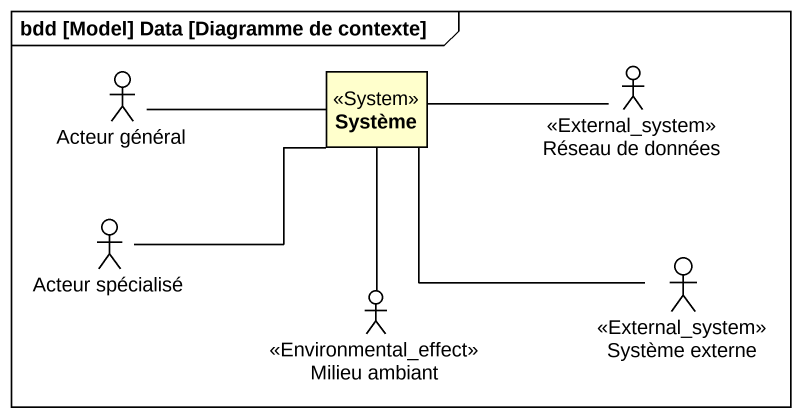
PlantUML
@startuml
mainframe bdd [Model] Data [Diagramme de contexte]
allowmixing
hide circle
hide empty members
actor "Acteur général" as Acteur_général
class Système <<System>>
actor "Réseau de données" as Réseau_de_données <<External_system>>
actor "Acteur spécialisé" as Acteur_spécialisé
actor "Système externe" as Système_externe <<External_system>>
actor "Milieu ambiant" as Milieu_ambiant <<Environmental_effect>>
Acteur_général -right- Système
Réseau_de_données -left- Système
Acteur_spécialisé -right- Système
Système_externe -up- Système
Milieu_ambiant -up- Système
@enduml
